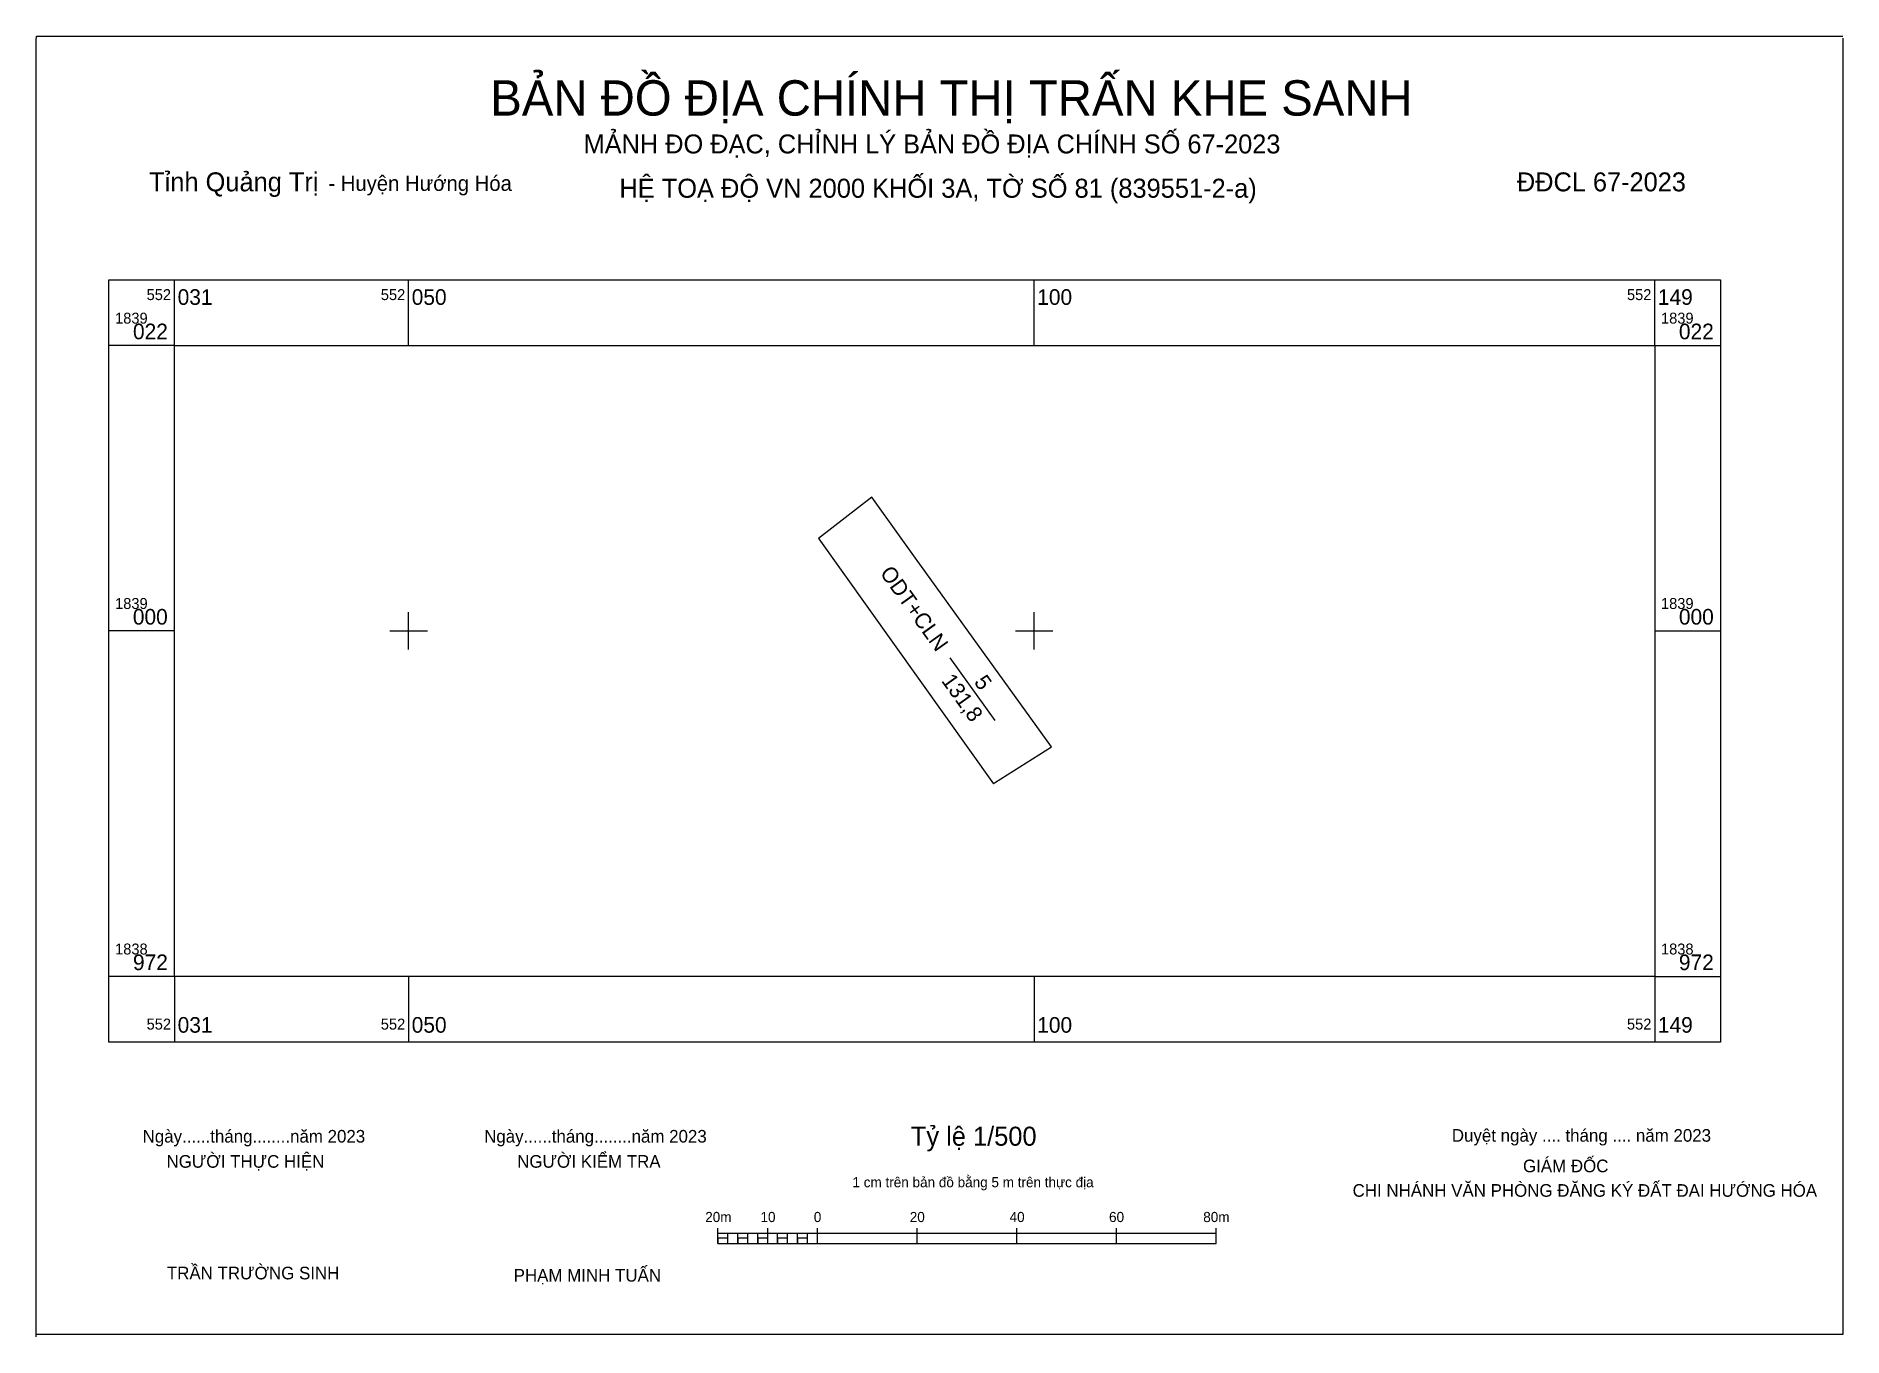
# Model space of a CAD drawing. Extents: x 552020 to 552165, y 1838944 to 1839048.
import ezdxf

# ---------------------------------------------------------------- set-up
doc = ezdxf.new("R2010")
doc.units = 0
for name, color, linetype in [('Level 10', 7, 'Continuous'), ('Level 11', 7, 'Continuous'), ('Level 13', 7, 'Continuous'), ('Level 2', 7, 'Continuous'), ('Level 4', 7, 'Continuous'), ('Level 63', 7, 'Continuous')]:
    doc.layers.add(name, color=color, linetype=linetype)

msp = doc.modelspace()

# ---------------------------------------------------------------- linework, layer by layer
at = {"layer": 'Level 10'}
msp.add_lwpolyline([(552101.39, 1838990.73), (552090.52, 1839005.81), (552087.3, 1839010.32), (552087.04, 1839010.69), (552082.77, 1839007.39), (552082.8, 1839007.35), (552096.76, 1838987.79), (552096.84, 1838987.85), (552101.39, 1838990.73)], dxfattribs=at)
at = {"layer": 'Level 11'}
for p, q in [((552020.23, 1839047.18), (552020.27, 1839047.52)), ((552020.23, 1838943.59), (552020.23, 1839047.18)), ((552020.27, 1839047.52), (552164.64, 1839047.52)), ((552164.65, 1839047.36), (552164.65, 1838943.77)), ((552164.64, 1838943.77), (552020.27, 1838943.77))]:
    msp.add_line(p, q, dxfattribs=at)
at = {"layer": 'Level 13'}
msp.add_line((552093.26, 1838997.84), (552096.86, 1838992.83), dxfattribs=at)
at = {"layer": 'Level 2'}
for p, q in [((552074.73, 1838951.05), (552074.73, 1838952.27)), ((552074.73, 1838951.86), (552114.54, 1838951.86)), ((552075.52, 1838951.05), (552075.52, 1838951.86)), ((552076.32, 1838951.05), (552076.32, 1838951.86)), ((552077.12, 1838951.05), (552077.12, 1838951.86)), ((552077.91, 1838951.05), (552077.91, 1838951.86)), ((552078.71, 1838951.05), (552078.71, 1838952.27)), ((552079.5, 1838951.05), (552079.5, 1838951.86)), ((552080.3, 1838951.05), (552080.3, 1838951.86)), ((552081.1, 1838951.05), (552081.1, 1838951.86)), ((552081.89, 1838951.05), (552081.89, 1838951.86)), ((552082.69, 1838951.05), (552082.69, 1838952.27)), ((552090.65, 1838951.05), (552090.65, 1838952.27)), ((552098.61, 1838951.05), (552098.61, 1838952.27)), ((552106.58, 1838951.05), (552106.58, 1838952.27)), ((552114.54, 1838951.05), (552114.54, 1838952.27)), ((552074.73, 1838951.05), (552114.54, 1838951.05))]:
    msp.add_line(p, q, dxfattribs=at)
for points in [[(552074.73, 1838951.05), (552075.52, 1838951.05), (552075.52, 1838951.46), (552074.73, 1838951.46)], [(552076.32, 1838951.05), (552077.12, 1838951.05), (552077.12, 1838951.46), (552076.32, 1838951.46)], [(552077.91, 1838951.05), (552078.71, 1838951.05), (552078.71, 1838951.46), (552077.91, 1838951.46)], [(552079.5, 1838951.05), (552080.3, 1838951.05), (552080.3, 1838951.46), (552079.5, 1838951.46)], [(552081.1, 1838951.05), (552081.89, 1838951.05), (552081.89, 1838951.46), (552081.1, 1838951.46)]]:
    msp.add_lwpolyline(points, close=True, dxfattribs=at)
at = {"layer": 'Level 63'}
for p, q in [((552031.29, 1839022.8), (552031.29, 1839028.05)), ((552050, 1839022.8), (552050, 1839028.05)), ((552100, 1839022.8), (552100, 1839028.05)), ((552149.61, 1839022.8), (552149.61, 1839028.05)), ((552031.29, 1839022.8), (552026.04, 1839022.8)), ((552149.61, 1839022.8), (552154.86, 1839022.8)), ((552050, 1838998.5), (552050, 1839001.5)), ((552100, 1838998.5), (552100, 1839001.5)), ((552031.29, 1839000), (552026.04, 1839000)), ((552048.5, 1839000), (552051.5, 1839000)), ((552098.5, 1839000), (552101.5, 1839000)), ((552149.61, 1839000), (552154.86, 1839000)), ((552031.29, 1838972.39), (552026.04, 1838972.39)), ((552031.29, 1838972.39), (552031.29, 1838967.14)), ((552050, 1838972.39), (552050, 1838967.14)), ((552100, 1838972.39), (552100, 1838967.14)), ((552149.61, 1838972.39), (552149.61, 1838967.14)), ((552149.61, 1838972.39), (552154.86, 1838972.39))]:
    msp.add_line(p, q, dxfattribs=at)
for points in [[(552026.04, 1839028.05), (552154.86, 1839028.05), (552154.86, 1838967.14), (552026.04, 1838967.14), (552026.04, 1839028.05)], [(552031.29, 1839022.8), (552149.61, 1839022.8), (552149.61, 1838972.39), (552031.29, 1838972.39), (552031.29, 1839022.8)]]:
    msp.add_lwpolyline(points, dxfattribs=at)

# ---------------------------------------------------------------- texts
at = {"layer": 'Level 13'}
msp.add_text('5', height=1.25, rotation=305.6326, dxfattribs=at).set_placement((552095.15, 1838995.9))
at = {"layer": 'Level 2'}
for s, height, p in [('BẢN ĐỒ ĐỊA CHÍNH THỊ TRẤN KHE SANH', 2.827, (552056.53, 1839041.17)), ('MẢNH ĐO ĐẠC, CHỈNH LÝ BẢN ĐỒ ĐỊA CHÍNH SỐ 67-2023', 1.5143, (552063.99, 1839038.15)), ('Tỉnh Quảng Trị', 1.5185, (552029.26, 1839035.12)), ('- Huyện Hướng Hóa', 1.2116, (552043.59, 1839035.16)), ('HỆ TOẠ ĐỘ VN 2000 KHỐI 3A, TỜ SỐ 81 (839551-2-a)', 1.5185, (552066.85, 1839034.61)), (' ĐĐCL 67-2023', 1.5143, (552138.03, 1839035.12)), ('Tỷ lệ 1/500', 1.5189, (552090.15, 1838958.86)), ('Ngày......tháng........năm 2023', 1.0099, (552028.74, 1838959.11)), ('Ngày......tháng........năm 2023', 1.0099, (552056.04, 1838959.11)), ('Duyệt ngày .... tháng .... năm 2023', 1.0099, (552133.39, 1838959.18)), ('NGƯỜI THỰC HIỆN', 1.0099, (552030.65, 1838957.1)), ('NGƯỜI KIỂM TRA', 1.0099, (552058.68, 1838957.1)), ('GIÁM ĐỐC', 1.01, (552139.08, 1838956.74)), ('1 cm trên bản đồ bằng 5 m trên thực địa', 0.8078, (552085.48, 1838955.54)), ('CHI NHÁNH VĂN PHÒNG ĐĂNG KÝ ĐẤT ĐAI HƯỚNG HÓA', 1.0099, (552125.46, 1838954.78)), ('20m', 0.808, (552073.71, 1838952.76)), ('10', 0.808, (552078.13, 1838952.76)), ('0', 0.808, (552082.39, 1838952.76)), ('20', 0.808, (552090.06, 1838952.76)), ('40', 0.808, (552098.04, 1838952.76)), ('60', 0.808, (552105.99, 1838952.76)), ('80m', 0.808, (552113.52, 1838952.76)), ('TRẦN TRƯỜNG SINH', 1.0099, (552030.68, 1838948.18)), ('PHẠM MINH TUẤN', 1.0099, (552058.4, 1838948))]:
    msp.add_text(s, height=height, dxfattribs=at).set_placement(p)
msp.add_text('ODT+CLN', height=1.25, rotation=305.6326, dxfattribs=at).set_placement((552087.63, 1839004.62))
at = {"layer": 'Level 4'}
msp.add_text('131,8', height=1.25, rotation=305.6326, dxfattribs=at).set_placement((552092.54, 1838996.01))
at = {"layer": 'Level 63'}
for s, height, p in [('552', 0.875, (552029.06, 1839026.43)), ('031', 1.25, (552031.54, 1839026.05)), ('552', 0.875, (552047.78, 1839026.43)), ('050', 1.25, (552050.25, 1839026.05)), ('100', 1.25, (552100.25, 1839026.05)), ('552', 0.875, (552147.39, 1839026.43)), ('149', 1.25, (552149.86, 1839026.05)), ('1839', 0.875, (552026.54, 1839024.55)), ('1839', 0.875, (552150.11, 1839024.55)), ('022', 1.25, (552027.97, 1839023.3)), ('022', 1.25, (552151.54, 1839023.3)), ('1839', 0.875, (552026.54, 1839001.75)), ('1839', 0.875, (552150.11, 1839001.75)), ('000', 1.25, (552027.96, 1839000.5)), ('000', 1.25, (552151.54, 1839000.5)), ('1838', 0.875, (552026.54, 1838974.14)), ('1838', 0.875, (552150.11, 1838974.14)), ('972', 1.25, (552027.97, 1838972.89)), ('972', 1.25, (552151.54, 1838972.89)), ('031', 1.25, (552031.54, 1838967.89)), ('050', 1.25, (552050.25, 1838967.89)), ('100', 1.25, (552100.25, 1838967.89)), ('149', 1.25, (552149.86, 1838967.89)), ('552', 0.875, (552029.06, 1838968.14)), ('552', 0.875, (552047.78, 1838968.14)), ('552', 0.875, (552147.39, 1838968.14))]:
    msp.add_text(s, height=height, dxfattribs=at).set_placement(p)

doc.saveas('drawing.dxf')
